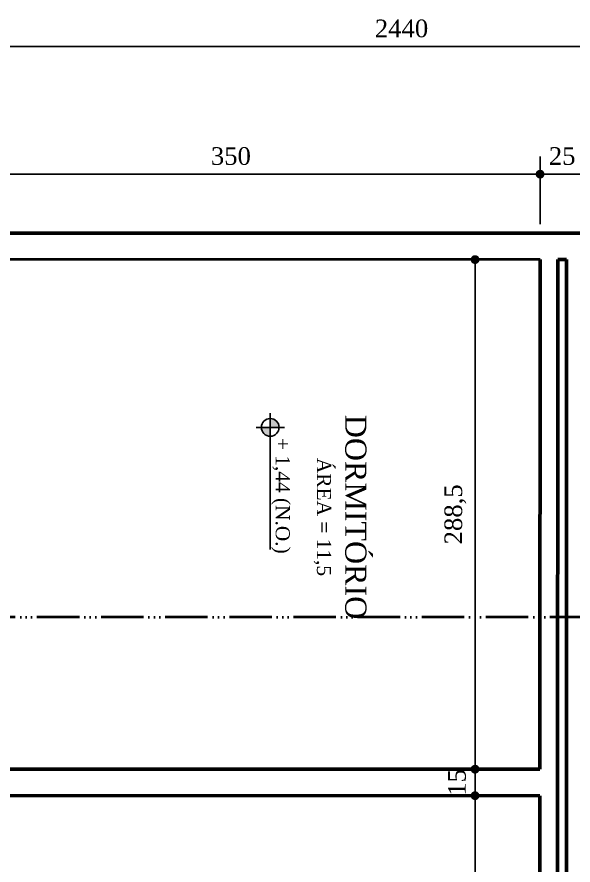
# Model space of a CAD drawing. Header units: centimetres. Extents: x -48696 to 156237, y -5617 to 29024.
# Drawn here: x -19940.2 to -19625.4, y 20197.5 to 20677.7 of the extents above; entities that cross this region are included whole.
import ezdxf

# ---------------------------------------------------------------- set-up
doc = ezdxf.new("R2010")
doc.units = ezdxf.units.CM
doc.linetypes.add('ACAD_ISO06W100', pattern=[36, 24, -3, 0, -3, 0, -3, 0, -3])
doc.layers.add('A0 BV', color=7, linetype='Continuous', plot=False)
for name, color, linetype, lineweight in [('Corte Planta', 4, 'ACAD_ISO06W100', 40), ('Parede Baixa', 5, 'Continuous', 50), ('Parede Corte', 4, 'Continuous', 40), ('Portas - Janelas', 2, 'Continuous', 20)]:
    doc.layers.add(name, color=color, linetype=linetype, lineweight=lineweight)
for name, color, linetype in [('Hachuria - Moveis', 1, 'Continuous'), ('PN010', 1, 'Continuous'), ('Portas-Cotas', 2, 'Continuous'), ('Texto', 2, 'Continuous')]:
    doc.layers.add(name, color=color, linetype=linetype)
doc.styles.add('Valéria', font='romantic.ttf', dxfattribs={"height": 10})
doc.dimstyles.new('Cota - 50', dxfattribs={"dimtxt": 10, "dimasz": 5, "dimexe": 10, "dimexo": 20, "dimgap": 5, "dimtad": 1, "dimtxsty": 'Valéria', "dimblk": 'DOT', "dimcen": 0, "dimclrd": 12, "dimclre": 12, "dimclrt": 2, "dimazin": 2, "dimtfac": 1, "dimtix": 1, "dimtmove": 0, "dimatfit": 3, "dimldrblk": 'DOT', "dimfxl": 1, "dimarcsym": 0})

# ---------------------------------------------------------------- blocks, each defined once
blk = doc.blocks.new('_Dot')
at = {"color": 0, "linetype": 'ByBlock', "lineweight": -2}
blk.add_line((-0.5, 0), (-1, 0), dxfattribs=at)
at = {"color": 0, "linetype": 'ByBlock', "const_width": 0.5}
blk.add_lwpolyline([(-0.25, 0, 1), (0.25, 0, 1)], format="xyb", close=True, dxfattribs=at)
blk = doc.blocks.new('*D917')
at = {"color": 12, "lineweight": -2, "transparency": 16777216}
for p, q in [((-20942.5, 20579.88), (-20942.5, 20671.01)), ((-18502.51, 20575.31), (-18502.51, 20671.01)), ((-18507.51, 20661.01), (-20937.5, 20661.01))]:
    blk.add_line(p, q, dxfattribs=at)
at = {"layer": 'Defpoints', "color": 0, "transparency": 16777216}
for p in [(-20942.5, 20661.01), (-20942.5, 20559.88), (-18502.51, 20555.31)]:
    blk.add_point(p, dxfattribs=at)
at = {"color": 12, "lineweight": -2, "transparency": 16777216, "xscale": 5, "yscale": 5, "zscale": 5, "rotation": 180}
blk.add_blockref('_Dot', (-20942.5, 20661.01), dxfattribs=at)
at = {"color": 12, "lineweight": -2, "transparency": 16777216, "xscale": 5, "yscale": 5, "zscale": 5}
blk.add_blockref('_Dot', (-18502.51, 20661.01), dxfattribs=at)
at = {"color": 2, "transparency": 16777216, "insert": (-19722.51, 20671.12), "char_height": 10, "attachment_point": 5, "style": 'Valéria'}
blk.add_mtext('2440', dxfattribs=at)
blk = doc.blocks.new('*D929')
at = {"color": 12, "lineweight": -2, "transparency": 16777216}
for p, q in [((-19644.09, 20560.31), (-19644.09, 20598.68)), ((-19619.09, 20560.31), (-19619.09, 20598.68)), ((-19624.09, 20588.68), (-19639.09, 20588.68))]:
    blk.add_line(p, q, dxfattribs=at)
at = {"layer": 'Defpoints', "color": 0, "transparency": 16777216}
for p in [(-19644.09, 20588.68), (-19644.09, 20540.31), (-19619.09, 20540.31)]:
    blk.add_point(p, dxfattribs=at)
at = {"color": 12, "lineweight": -2, "transparency": 16777216, "xscale": 5, "yscale": 5, "zscale": 5, "rotation": 180}
blk.add_blockref('_Dot', (-19644.09, 20588.68), dxfattribs=at)
at = {"color": 12, "lineweight": -2, "transparency": 16777216, "xscale": 5, "yscale": 5, "zscale": 5}
blk.add_blockref('_Dot', (-19619.09, 20588.68), dxfattribs=at)
at = {"color": 2, "transparency": 16777216, "insert": (-19631.59, 20598.88), "char_height": 10, "attachment_point": 5, "style": 'Valéria'}
blk.add_mtext('25', dxfattribs=at)
blk = doc.blocks.new('*D930')
at = {"color": 12, "lineweight": -2, "transparency": 16777216}
for p, q in [((-19994.09, 20557.81), (-19994.09, 20598.68)), ((-19644.09, 20560.31), (-19644.09, 20598.68)), ((-19649.09, 20588.68), (-19989.09, 20588.68))]:
    blk.add_line(p, q, dxfattribs=at)
at = {"layer": 'Defpoints', "color": 0, "transparency": 16777216}
for p in [(-19994.09, 20588.68), (-19994.09, 20537.81), (-19644.09, 20540.31)]:
    blk.add_point(p, dxfattribs=at)
at = {"color": 12, "lineweight": -2, "transparency": 16777216, "xscale": 5, "yscale": 5, "zscale": 5, "rotation": 180}
blk.add_blockref('_Dot', (-19994.09, 20588.68), dxfattribs=at)
at = {"color": 12, "lineweight": -2, "transparency": 16777216, "xscale": 5, "yscale": 5, "zscale": 5}
blk.add_blockref('_Dot', (-19644.09, 20588.68), dxfattribs=at)
at = {"color": 2, "transparency": 16777216, "insert": (-19819.09, 20598.88), "char_height": 10, "attachment_point": 5, "style": 'Valéria'}
blk.add_mtext('350', dxfattribs=at)
blk = doc.blocks.new('*D1177')
at = {"layer": 'A0 BV', "color": 12, "lineweight": -2, "transparency": 16777216}
for p, q in [((-19664.17, 20540.31), (-19690.88, 20540.31)), ((-19680.88, 20535.31), (-19680.88, 20256.81)), ((-19664.26, 20251.81), (-19690.88, 20251.81))]:
    blk.add_line(p, q, dxfattribs=at)
at = {"layer": 'Defpoints', "color": 0, "transparency": 16777216}
for p in [(-19644.17, 20540.31), (-19680.88, 20251.81), (-19644.26, 20251.81)]:
    blk.add_point(p, dxfattribs=at)
at = {"layer": 'A0 BV', "color": 12, "lineweight": -2, "transparency": 16777216, "xscale": 5, "yscale": 5, "zscale": 5}
for p, rotation in [((-19680.88, 20540.31), 90), ((-19680.88, 20251.81), 270)]:
    blk.add_blockref('_Dot', p, dxfattribs=dict(at, rotation=rotation))
at = {"layer": 'A0 BV', "color": 2, "transparency": 16777216, "insert": (-19692.03, 20396.06), "char_height": 10, "attachment_point": 5, "rotation": 90, "style": 'Valéria'}
blk.add_mtext('288,5', dxfattribs=at)
blk = doc.blocks.new('*D1178')
at = {"layer": 'A0 BV', "color": 12, "lineweight": -2, "transparency": 16777216}
for p, q in [((-19664.18, 20236.79), (-19690.88, 20236.79)), ((-19680.88, 20231.79), (-19680.88, 19953.29)), ((-19664.35, 19948.29), (-19690.88, 19948.29))]:
    blk.add_line(p, q, dxfattribs=at)
at = {"layer": 'Defpoints', "color": 0, "transparency": 16777216}
for p in [(-19644.18, 20236.79), (-19680.88, 19948.29), (-19644.35, 19948.29)]:
    blk.add_point(p, dxfattribs=at)
at = {"layer": 'A0 BV', "color": 12, "lineweight": -2, "transparency": 16777216, "xscale": 5, "yscale": 5, "zscale": 5}
for p, rotation in [((-19680.88, 20236.79), 90), ((-19680.88, 19948.29), 270)]:
    blk.add_blockref('_Dot', p, dxfattribs=dict(at, rotation=rotation))
at = {"layer": 'A0 BV', "color": 2, "transparency": 16777216, "insert": (-19692.03, 20092.54), "char_height": 10, "attachment_point": 5, "rotation": 90, "style": 'Valéria'}
blk.add_mtext('288,5', dxfattribs=at)
blk = doc.blocks.new('*D1179')
at = {"layer": 'A0 BV', "color": 12, "lineweight": -2, "transparency": 16777216}
for p, q in [((-19680.88, 20256.79), (-19680.88, 20261.79)), ((-19664.17, 20251.79), (-19690.88, 20251.79)), ((-19680.88, 20251.79), (-19680.88, 20236.79)), ((-19664.18, 20236.79), (-19690.88, 20236.79)), ((-19680.88, 20231.79), (-19680.88, 20226.79))]:
    blk.add_line(p, q, dxfattribs=at)
at = {"layer": 'Defpoints', "color": 0, "transparency": 16777216}
for p in [(-19644.17, 20251.79), (-19680.88, 20236.79), (-19644.18, 20236.79)]:
    blk.add_point(p, dxfattribs=at)
at = {"layer": 'A0 BV', "color": 12, "lineweight": -2, "transparency": 16777216, "xscale": 5, "yscale": 5, "zscale": 5}
for p, rotation in [((-19680.88, 20251.79), 270), ((-19680.88, 20236.79), 90)]:
    blk.add_blockref('_Dot', p, dxfattribs=dict(at, rotation=rotation))
at = {"layer": 'A0 BV', "color": 2, "transparency": 16777216, "insert": (-19691.08, 20244.29), "char_height": 10, "attachment_point": 5, "rotation": 90, "style": 'Valéria'}
blk.add_mtext('15', dxfattribs=at)

msp = doc.modelspace()

# ---------------------------------------------------------------- hatches: boundary and pattern name
at = {"layer": 'Portas - Janelas'}
h = msp.add_hatch(color=256, dxfattribs=at)
edge = h.paths.add_edge_path()
edge.add_arc((-19796.82262, 20445.31515), 5, 0, 90)
edge.add_line((-19796.82262, 20450.31515), (-19796.82262, 20445.31515))
edge.add_line((-19796.82262, 20445.31515), (-19791.82262, 20445.31515))
edge = h.paths.add_edge_path()
edge.add_arc((-19796.82262, 20445.31515), 5, 180, 270)
edge.add_line((-19796.82262, 20440.31515), (-19796.82262, 20445.31515))
edge.add_line((-19796.82262, 20445.31515), (-19801.82262, 20445.31515))

# ---------------------------------------------------------------- linework, layer by layer
at = {"layer": 'Corte Planta'}
msp.add_line((-18126.17032, 20337.95322), (-21184.70429, 20337.95322), dxfattribs=at)
at = {"layer": 'Hachuria - Moveis'}
msp.add_circle((-19796.82262, 20445.31515), 5, dxfattribs=at)
at = {"layer": 'Parede Baixa'}
for p, q in [((-18764.08952, 20555.31073), (-20609.08785, 20555.31073)), ((-19644.09022, 20540.31073), (-19644.17412, 20251.79203)), ((-19634.09207, 20540.31073), (-19634.44763, 19317.57078)), ((-19629.09207, 20540.31073), (-19634.09207, 20540.31073)), ((-19629.09207, 20540.31073), (-19629.44626, 19322.26807)), ((-20014.26466, 20251.89965), (-19644.17412, 20251.79203)), ((-19988.26207, 20236.89209), (-19644.17848, 20236.79203)), ((-19644.17848, 20236.79203), (-19644.26239, 19948.23589))]:
    msp.add_line(p, q, dxfattribs=at)
at = {"layer": 'Parede Corte', "color": 5}
msp.add_line((-19644.09022, 20540.31073), (-19994.09213, 20540.31073), dxfattribs=at)
at = {"layer": 'PN010'}
for p, q in [((-19796.82262, 20453.31515), (-19796.82262, 20376.0854)), ((-19788.82262, 20445.31515), (-19804.82262, 20445.31515))]:
    msp.add_line(p, q, dxfattribs=at)

# ---------------------------------------------------------------- texts
at = {"layer": 'Portas-Cotas', "insert": (-19742.35502, 20394.56476), "char_height": 12, "attachment_point": 2, "rotation": 270, "style": 'Valéria'}
msp.add_mtext('DORMITÓRIO\\P{\\H0.6667x;ÁREA = 11,5}', dxfattribs=at)
at = {"layer": 'Texto', "insert": (-19785.71611, 20439.35167), "char_height": 8, "attachment_point": 1, "rotation": 270, "style": 'Valéria'}
msp.add_mtext('+ 1,44 (N.O.)', dxfattribs=at)

# ---------------------------------------------------------------- dimensions: what is measured, and where the dimension line sits
dim = msp.add_linear_dim(base=(-20942.50467, 20661.00634), p1=(-18502.50896, 20555.31073), p2=(-20942.50467, 20559.88455), dimstyle='Cota - 50')
dim.commit()
dim.dimension.update_dxf_attribs({"geometry": '*D917', "text_midpoint": (-19722.50681, 20671.11728)})
for base, p1, p2, picture, middle in [((-19994.09359, 20588.68294), (-19644.09022, 20540.31073), (-19994.09359, 20537.81073), '*D930', (-19819.09191, 20598.87525)), ((-19644.09022, 20588.68294), (-19619.09207, 20540.31073), (-19644.09022, 20540.31073), '*D929', (-19631.59115, 20598.87525))]:
    dim = msp.add_linear_dim(base=base, p1=p1, p2=p2, dimstyle='Cota - 50', override={"dimtmove": 1})
    dim.commit()
    dim.dimension.update_dxf_attribs({"geometry": picture, "text_midpoint": middle})
at = {"layer": 'A0 BV'}
for base, p1, p2, picture, middle in [((-19680.88282, 20251.81074), (-19644.17412, 20540.31073), (-19644.25801, 20251.81074), '*D1177', (-19692.02927, 20396.06073)), ((-19680.88282, 20236.79203), (-19644.17412, 20251.79203), (-19644.17848, 20236.79203), '*D1179', (-19691.07513, 20244.29203)), ((-19680.88282, 19948.29208), (-19644.17848, 20236.79203), (-19644.34675, 19948.29208), '*D1178', (-19692.02927, 20092.54206))]:
    dim = msp.add_linear_dim(base=base, p1=p1, p2=p2, angle=270, dimstyle='Cota - 50', dxfattribs=at)
    dim.commit()
    dim.dimension.update_dxf_attribs({"geometry": picture, "text_midpoint": middle})

doc.saveas('drawing.dxf')
